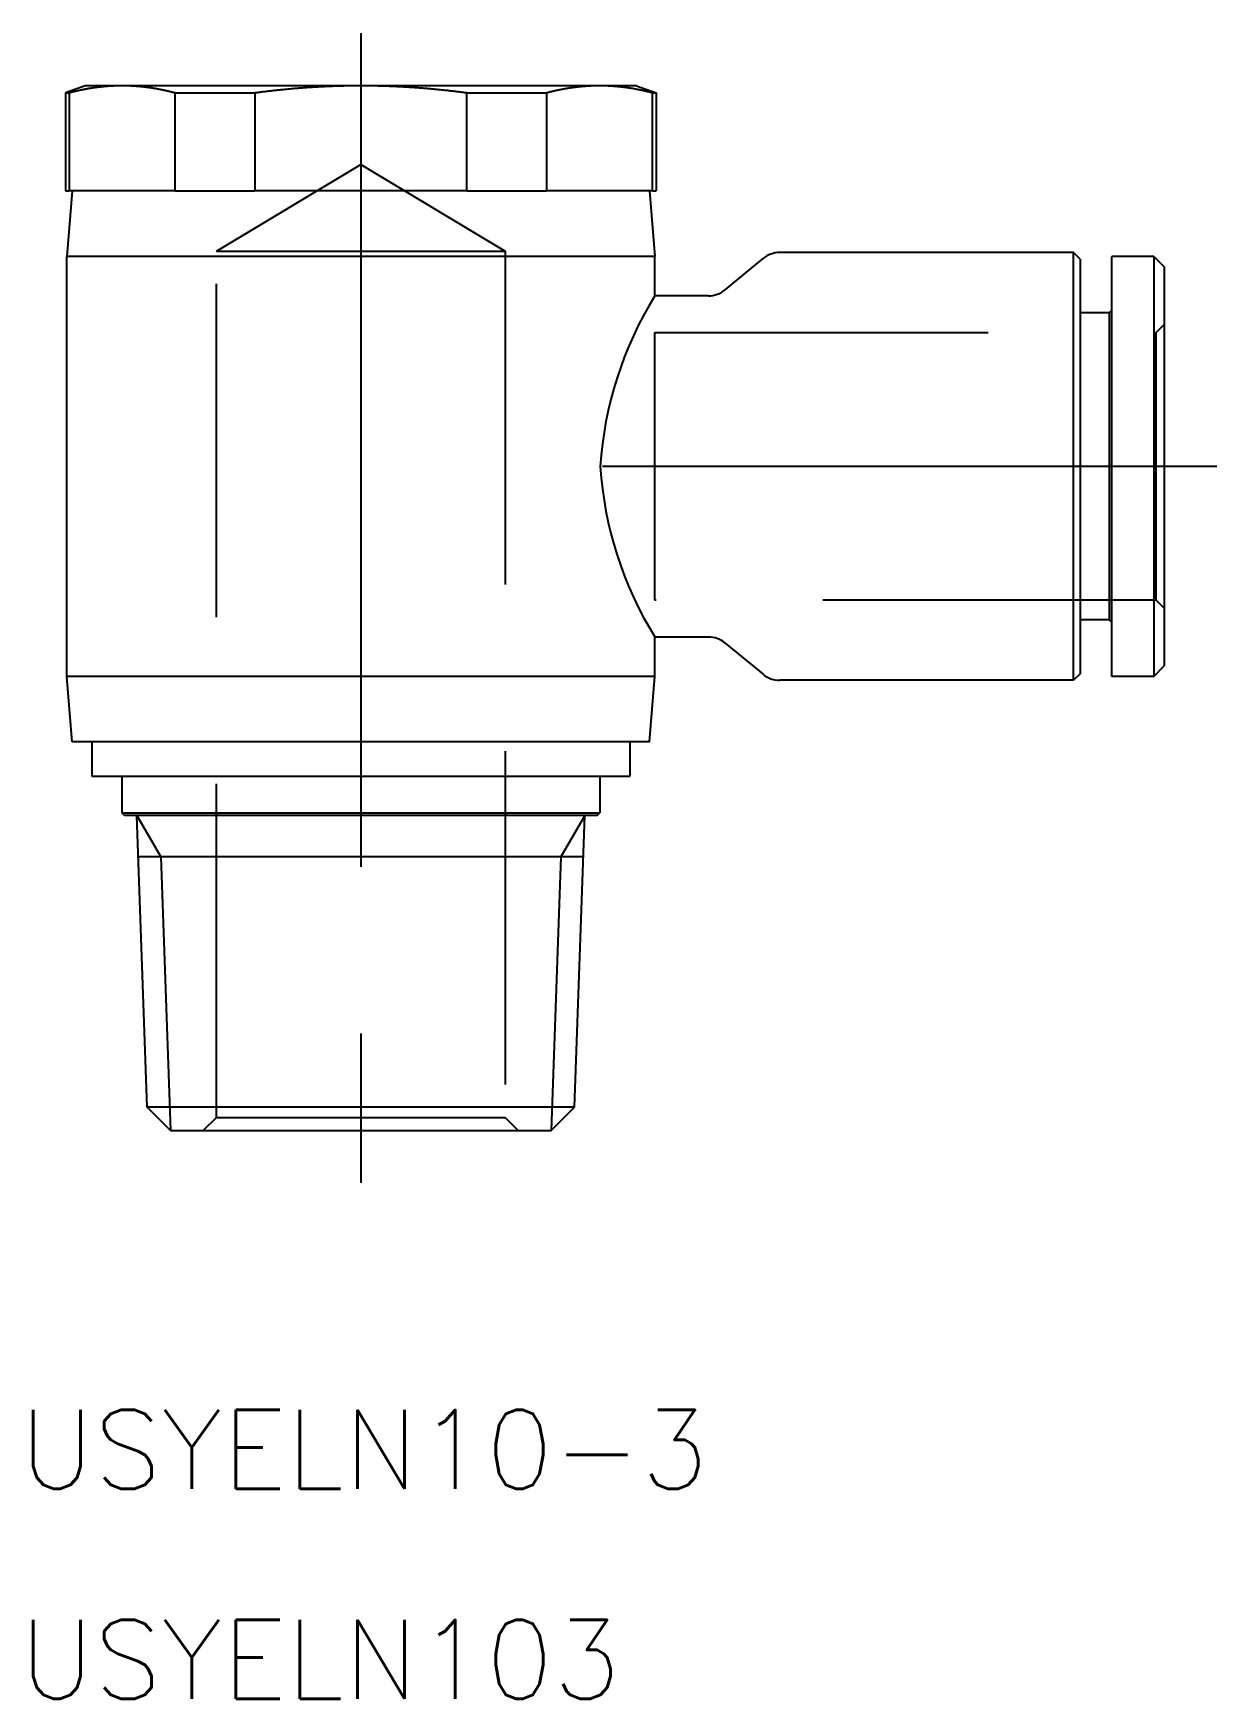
# Model space of a CAD drawing. Extents: x -43.1 to 47.1, y -46.9 to 16.5.
# Drawn here: x -43.1 to 2, y -46.9 to 16.5 of the extents above; entities that cross this region are included whole.
import ezdxf

# ---------------------------------------------------------------- set-up
doc = ezdxf.new("R2010")
doc.units = 0
doc.linetypes.add('CENTER', pattern=[50.8, 31.75, -6.35, 6.35, -6.35])
doc.linetypes.add('DASHED', pattern=[19.05, 12.7, -6.35])
doc.layers.get('0').update_dxf_attribs({"linetype": 'CONTINUOUS'})
doc.layers.add('CENTER', color=1, linetype='CENTER')
doc.styles.get("Standard").update_dxf_attribs({"font": 'txt.shx', "height": 3, "bigfont": 'bigfont.shx'})

msp = doc.modelspace()

# ---------------------------------------------------------------- linework, layer by layer
at = {"color": 7, "linetype": 'CONTINUOUS'}
for p, q in [((-41.1, 14.5), (-41.85, 14.227)), ((-41.85, 14.227), (-41.85, 10.5)), ((-41.85, 14.227), (-41.713, 14.227)), ((-41.713, 14.227), (-41.713, 10.5)), ((-39.693, 14.5), (-41.1, 14.5)), ((-30.6, 14.5), (-39.693, 14.5)), ((-37.674, 10.5), (-37.674, 14.227)), ((-37.674, 14.227), (-34.639, 14.227)), ((-34.639, 14.227), (-34.639, 10.5)), ((-21.507, 14.5), (-30.6, 14.5)), ((-26.561, 14.227), (-23.526, 14.227)), ((-26.561, 10.5), (-26.561, 14.227)), ((-23.526, 14.227), (-23.526, 10.5)), ((-20.1, 14.5), (-21.507, 14.5)), ((-20.1, 14.5), (-19.35, 14.227)), ((-19.487, 10.5), (-19.487, 14.227)), ((-19.487, 14.227), (-19.35, 14.227)), ((-19.35, 14.227), (-19.35, 10.5)), ((-41.85, 10.5), (-41.713, 10.5)), ((-41.6, 10.5), (-41.8, 8)), ((-41.333, 10.5), (-41.713, 10.5)), ((-38.054, 10.5), (-41.333, 10.5)), ((-37.674, 10.5), (-38.054, 10.5)), ((-37.674, 10.5), (-34.639, 10.5)), ((-33.879, 10.5), (-34.639, 10.5)), ((-27.321, 10.5), (-33.879, 10.5)), ((-26.561, 10.5), (-27.321, 10.5)), ((-26.561, 10.5), (-23.526, 10.5)), ((-23.146, 10.5), (-23.526, 10.5)), ((-19.867, 10.5), (-23.146, 10.5)), ((-19.487, 10.5), (-19.867, 10.5)), ((-19.6, 10.5), (-19.4, 8)), ((-19.487, 10.5), (-19.35, 10.5)), ((-41.8, -8), (-41.8, 8)), ((-19.4, 8), (-41.8, 8)), ((-19.4, 6.5), (-19.4, 8)), ((-16.723, 6.729), (-15.277, 7.921)), ((-3.45, 8.15), (-14.641, 8.15)), ((-3.45, -8.15), (-3.45, 8.15)), ((-3.2, 7.9), (-3.45, 8.15)), ((-3.2, 7.9), (-3.2, -7.9)), ((-2, -8), (-2, 8)), ((-0.4, 8), (-2, 8)), ((-0.4, 8), (-0.4, -8)), ((-0.4, 8), (0, 7.6)), ((0, 7.6), (0, -7.6)), ((-17.359, 6.5), (-19.4, 6.5)), ((-2.1, 5.85), (-3.2, 5.85)), ((-2.1, 5.85), (-2, 5.95)), ((-2.1, 5.85), (-2.1, -5.85)), ((-2.1, -5.85), (-3.2, -5.85)), ((-2.1, -5.85), (-2, -5.95)), ((-17.359, -6.5), (-19.4, -6.5)), ((-19.4, -8), (-19.4, -6.5)), ((-16.723, -6.729), (-15.277, -7.921)), ((-0.4, -8), (0, -7.6)), ((-19.4, -8), (-41.8, -8)), ((-41.6, -10.5), (-41.8, -8)), ((-19.6, -10.5), (-19.4, -8)), ((-3.45, -8.15), (-14.641, -8.15)), ((-3.2, -7.9), (-3.45, -8.15)), ((-0.4, -8), (-2, -8)), ((-19.6, -10.5), (-41.6, -10.5)), ((-40.85, -10.5), (-40.85, -11.8)), ((-20.35, -10.5), (-20.35, -11.8)), ((-40.85, -11.8), (-20.35, -11.8)), ((-39.7, -11.8), (-39.7, -13.2)), ((-21.5, -11.8), (-21.5, -13.2)), ((-39.7, -13.2), (-21.5, -13.2)), ((-39.6, -13.3), (-39.7, -13.2)), ((-21.6, -13.3), (-39.6, -13.3)), ((-38.74, -24.413), (-39.128, -13.3)), ((-22.46, -24.413), (-22.072, -13.3)), ((-21.6, -13.3), (-21.5, -13.2)), ((-22.127, -14.878), (-39.073, -14.878)), ((-22.46, -24.413), (-38.74, -24.413)), ((-37.853, -25.3), (-38.74, -24.413)), ((-23.347, -25.3), (-22.46, -24.413)), ((-37.853, -25.3), (-23.347, -25.3))]:
    msp.add_line(p, q, dxfattribs=at)
at = {"color": 3, "linetype": 'DASHED'}
for p, q in [((-36.1, 8.2), (-30.6, 11.505)), ((-30.6, 11.505), (-25.1, 8.2)), ((-36.1, -24.8), (-36.1, 8.2)), ((-36.1, 8.2), (-25.1, 8.2)), ((-25.1, 8.2), (-25.1, -24.8)), ((-19.4, 5.1), (-0.3, 5.1)), ((-19.4, -5.1), (-19.4, 5.1)), ((-0.3, 5.1), (0, 5.4)), ((-0.3, -5.1), (-0.3, 5.1)), ((-0.3, -5.1), (-19.4, -5.1)), ((0, -5.4), (-0.3, -5.1)), ((-36.6, -25.3), (-36.1, -24.8)), ((-36.1, -24.8), (-25.1, -24.8)), ((-25.1, -24.8), (-24.6, -25.3))]:
    msp.add_line(p, q, dxfattribs=at)
at = {"color": 3, "linetype": 'CONTINUOUS'}
for p, q in [((-39.128, -13.3), (-38.217, -14.878)), ((-22.072, -13.3), (-22.983, -14.878)), ((-38.217, -14.878), (-37.853, -25.3)), ((-22.983, -14.878), (-23.347, -25.3))]:
    msp.add_line(p, q, dxfattribs=at)
at = {"color": 7}
for points in [[(-39.693, 14.5, 0), (-39.715, 14.5, 0), (-39.736, 14.5, 0), (-39.757, 14.5, 0), (-39.778, 14.499, 0), (-39.799, 14.499, 0), (-39.82, 14.499, 0), (-39.841, 14.498, 0), (-39.862, 14.498, 0), (-39.884, 14.498, 0), (-39.905, 14.497, 0), (-39.926, 14.496, 0), (-39.947, 14.495, 0), (-39.968, 14.495, 0), (-39.989, 14.494, 0), (-40.01, 14.493, 0), (-40.031, 14.492, 0), (-40.052, 14.491, 0), (-40.073, 14.49, 0), (-40.094, 14.489, 0), (-40.115, 14.488, 0), (-40.136, 14.486, 0), (-40.157, 14.485, 0), (-40.178, 14.484, 0), (-40.199, 14.482, 0), (-40.22, 14.481, 0), (-40.241, 14.479, 0), (-40.262, 14.478, 0), (-40.283, 14.476, 0), (-40.304, 14.474, 0), (-40.325, 14.472, 0), (-40.346, 14.47, 0), (-40.367, 14.469, 0), (-40.388, 14.467, 0), (-40.409, 14.465, 0), (-40.43, 14.463, 0), (-40.451, 14.46, 0), (-40.472, 14.458, 0), (-40.493, 14.456, 0), (-40.514, 14.454, 0), (-40.535, 14.451, 0), (-40.556, 14.449, 0), (-40.577, 14.446, 0), (-40.598, 14.444, 0), (-40.62, 14.441, 0), (-40.641, 14.438, 0), (-40.662, 14.435, 0), (-40.683, 14.433, 0), (-40.704, 14.43, 0), (-40.725, 14.427, 0), (-40.746, 14.424, 0), (-40.767, 14.421, 0), (-40.788, 14.418, 0), (-40.809, 14.415, 0), (-40.83, 14.411, 0), (-40.852, 14.408, 0), (-40.873, 14.405, 0), (-40.894, 14.401, 0), (-40.915, 14.398, 0), (-40.936, 14.394, 0), (-40.958, 14.391, 0), (-40.979, 14.387, 0), (-41, 14.383, 0), (-41.021, 14.38, 0), (-41.042, 14.376, 0), (-41.064, 14.372, 0), (-41.085, 14.368, 0), (-41.106, 14.364, 0), (-41.128, 14.36, 0), (-41.149, 14.356, 0), (-41.17, 14.352, 0), (-41.192, 14.347, 0), (-41.213, 14.343, 0), (-41.235, 14.339, 0), (-41.256, 14.334, 0), (-41.278, 14.33, 0), (-41.299, 14.325, 0), (-41.321, 14.321, 0), (-41.342, 14.316, 0), (-41.364, 14.311, 0), (-41.386, 14.306, 0), (-41.407, 14.302, 0), (-41.429, 14.297, 0), (-41.45, 14.292, 0), (-41.472, 14.287, 0), (-41.494, 14.281, 0), (-41.516, 14.276, 0), (-41.537, 14.271, 0), (-41.559, 14.266, 0), (-41.581, 14.26, 0), (-41.603, 14.255, 0), (-41.625, 14.25, 0), (-41.647, 14.244, 0), (-41.669, 14.238, 0), (-41.691, 14.233, 0), (-41.713, 14.227, 0)], [(-37.674, 14.227, 0), (-37.696, 14.233, 0), (-37.718, 14.238, 0), (-37.74, 14.244, 0), (-37.762, 14.25, 0), (-37.784, 14.255, 0), (-37.806, 14.26, 0), (-37.827, 14.266, 0), (-37.849, 14.271, 0), (-37.871, 14.276, 0), (-37.893, 14.281, 0), (-37.914, 14.287, 0), (-37.936, 14.292, 0), (-37.958, 14.297, 0), (-37.979, 14.302, 0), (-38.001, 14.306, 0), (-38.023, 14.311, 0), (-38.044, 14.316, 0), (-38.066, 14.321, 0), (-38.087, 14.325, 0), (-38.109, 14.33, 0), (-38.13, 14.334, 0), (-38.152, 14.339, 0), (-38.173, 14.343, 0), (-38.195, 14.347, 0), (-38.216, 14.352, 0), (-38.237, 14.356, 0), (-38.259, 14.36, 0), (-38.28, 14.364, 0), (-38.301, 14.368, 0), (-38.323, 14.372, 0), (-38.344, 14.376, 0), (-38.365, 14.38, 0), (-38.387, 14.383, 0), (-38.408, 14.387, 0), (-38.429, 14.391, 0), (-38.45, 14.394, 0), (-38.471, 14.398, 0), (-38.493, 14.401, 0), (-38.514, 14.405, 0), (-38.535, 14.408, 0), (-38.556, 14.411, 0), (-38.577, 14.415, 0), (-38.598, 14.418, 0), (-38.62, 14.421, 0), (-38.641, 14.424, 0), (-38.662, 14.427, 0), (-38.683, 14.43, 0), (-38.704, 14.433, 0), (-38.725, 14.435, 0), (-38.746, 14.438, 0), (-38.767, 14.441, 0), (-38.788, 14.444, 0), (-38.809, 14.446, 0), (-38.83, 14.449, 0), (-38.851, 14.451, 0), (-38.872, 14.454, 0), (-38.893, 14.456, 0), (-38.914, 14.458, 0), (-38.935, 14.46, 0), (-38.956, 14.463, 0), (-38.977, 14.465, 0), (-38.998, 14.467, 0), (-39.019, 14.469, 0), (-39.04, 14.47, 0), (-39.061, 14.472, 0), (-39.082, 14.474, 0), (-39.103, 14.476, 0), (-39.124, 14.478, 0), (-39.145, 14.479, 0), (-39.166, 14.481, 0), (-39.187, 14.482, 0), (-39.208, 14.484, 0), (-39.229, 14.485, 0), (-39.25, 14.486, 0), (-39.271, 14.488, 0), (-39.292, 14.489, 0), (-39.313, 14.49, 0), (-39.334, 14.491, 0), (-39.355, 14.492, 0), (-39.376, 14.493, 0), (-39.398, 14.494, 0), (-39.419, 14.495, 0), (-39.44, 14.495, 0), (-39.461, 14.496, 0), (-39.482, 14.497, 0), (-39.503, 14.498, 0), (-39.524, 14.498, 0), (-39.545, 14.498, 0), (-39.566, 14.499, 0), (-39.587, 14.499, 0), (-39.608, 14.499, 0), (-39.63, 14.5, 0), (-39.651, 14.5, 0), (-39.672, 14.5, 0), (-39.693, 14.5, 0)], [(-30.6, 14.5, 0), (-30.642, 14.5, 0), (-30.685, 14.5, 0), (-30.727, 14.5, 0), (-30.77, 14.499, 0), (-30.812, 14.499, 0), (-30.854, 14.499, 0), (-30.896, 14.498, 0), (-30.939, 14.498, 0), (-30.981, 14.498, 0), (-31.023, 14.497, 0), (-31.065, 14.496, 0), (-31.107, 14.495, 0), (-31.149, 14.495, 0), (-31.192, 14.494, 0), (-31.234, 14.493, 0), (-31.276, 14.492, 0), (-31.318, 14.491, 0), (-31.36, 14.49, 0), (-31.402, 14.489, 0), (-31.444, 14.488, 0), (-31.486, 14.486, 0), (-31.528, 14.485, 0), (-31.57, 14.484, 0), (-31.612, 14.482, 0), (-31.654, 14.481, 0), (-31.696, 14.479, 0), (-31.738, 14.478, 0), (-31.78, 14.476, 0), (-31.822, 14.474, 0), (-31.864, 14.472, 0), (-31.906, 14.47, 0), (-31.948, 14.469, 0), (-31.99, 14.467, 0), (-32.032, 14.465, 0), (-32.074, 14.463, 0), (-32.116, 14.46, 0), (-32.158, 14.458, 0), (-32.2, 14.456, 0), (-32.242, 14.454, 0), (-32.284, 14.451, 0), (-32.326, 14.449, 0), (-32.368, 14.446, 0), (-32.41, 14.444, 0), (-32.452, 14.441, 0), (-32.495, 14.438, 0), (-32.537, 14.435, 0), (-32.579, 14.433, 0), (-32.621, 14.43, 0), (-32.663, 14.427, 0), (-32.705, 14.424, 0), (-32.748, 14.421, 0), (-32.79, 14.418, 0), (-32.832, 14.415, 0), (-32.874, 14.411, 0), (-32.917, 14.408, 0), (-32.959, 14.405, 0), (-33.001, 14.401, 0), (-33.044, 14.398, 0), (-33.086, 14.394, 0), (-33.128, 14.391, 0), (-33.171, 14.387, 0), (-33.213, 14.383, 0), (-33.256, 14.38, 0), (-33.298, 14.376, 0), (-33.341, 14.372, 0), (-33.384, 14.368, 0), (-33.426, 14.364, 0), (-33.469, 14.36, 0), (-33.512, 14.356, 0), (-33.554, 14.352, 0), (-33.597, 14.347, 0), (-33.64, 14.343, 0), (-33.683, 14.339, 0), (-33.726, 14.334, 0), (-33.769, 14.33, 0), (-33.812, 14.325, 0), (-33.855, 14.321, 0), (-33.898, 14.316, 0), (-33.941, 14.311, 0), (-33.984, 14.306, 0), (-34.028, 14.302, 0), (-34.071, 14.297, 0), (-34.114, 14.292, 0), (-34.158, 14.287, 0), (-34.201, 14.281, 0), (-34.245, 14.276, 0), (-34.288, 14.271, 0), (-34.332, 14.266, 0), (-34.376, 14.26, 0), (-34.419, 14.255, 0), (-34.463, 14.25, 0), (-34.507, 14.244, 0), (-34.551, 14.238, 0), (-34.595, 14.233, 0), (-34.639, 14.227, 0)], [(-26.561, 14.227, 0), (-26.605, 14.233, 0), (-26.649, 14.238, 0), (-26.693, 14.244, 0), (-26.737, 14.25, 0), (-26.781, 14.255, 0), (-26.824, 14.26, 0), (-26.868, 14.266, 0), (-26.912, 14.271, 0), (-26.955, 14.276, 0), (-26.999, 14.281, 0), (-27.042, 14.287, 0), (-27.086, 14.292, 0), (-27.129, 14.297, 0), (-27.172, 14.302, 0), (-27.215, 14.306, 0), (-27.259, 14.311, 0), (-27.302, 14.316, 0), (-27.345, 14.321, 0), (-27.388, 14.325, 0), (-27.431, 14.33, 0), (-27.474, 14.334, 0), (-27.517, 14.339, 0), (-27.56, 14.343, 0), (-27.603, 14.347, 0), (-27.645, 14.352, 0), (-27.688, 14.356, 0), (-27.731, 14.36, 0), (-27.774, 14.364, 0), (-27.816, 14.368, 0), (-27.859, 14.372, 0), (-27.902, 14.376, 0), (-27.944, 14.38, 0), (-27.987, 14.383, 0), (-28.029, 14.387, 0), (-28.072, 14.391, 0), (-28.114, 14.394, 0), (-28.156, 14.398, 0), (-28.199, 14.401, 0), (-28.241, 14.405, 0), (-28.283, 14.408, 0), (-28.326, 14.411, 0), (-28.368, 14.415, 0), (-28.41, 14.418, 0), (-28.453, 14.421, 0), (-28.495, 14.424, 0), (-28.537, 14.427, 0), (-28.579, 14.43, 0), (-28.621, 14.433, 0), (-28.663, 14.435, 0), (-28.705, 14.438, 0), (-28.748, 14.441, 0), (-28.79, 14.444, 0), (-28.832, 14.446, 0), (-28.874, 14.449, 0), (-28.916, 14.451, 0), (-28.958, 14.454, 0), (-29, 14.456, 0), (-29.042, 14.458, 0), (-29.084, 14.46, 0), (-29.126, 14.463, 0), (-29.168, 14.465, 0), (-29.21, 14.467, 0), (-29.252, 14.469, 0), (-29.294, 14.47, 0), (-29.336, 14.472, 0), (-29.378, 14.474, 0), (-29.42, 14.476, 0), (-29.462, 14.478, 0), (-29.504, 14.479, 0), (-29.546, 14.481, 0), (-29.588, 14.482, 0), (-29.63, 14.484, 0), (-29.672, 14.485, 0), (-29.714, 14.486, 0), (-29.756, 14.488, 0), (-29.798, 14.489, 0), (-29.84, 14.49, 0), (-29.882, 14.491, 0), (-29.924, 14.492, 0), (-29.966, 14.493, 0), (-30.008, 14.494, 0), (-30.051, 14.495, 0), (-30.093, 14.495, 0), (-30.135, 14.496, 0), (-30.177, 14.497, 0), (-30.219, 14.498, 0), (-30.261, 14.498, 0), (-30.304, 14.498, 0), (-30.346, 14.499, 0), (-30.388, 14.499, 0), (-30.43, 14.499, 0), (-30.473, 14.5, 0), (-30.515, 14.5, 0), (-30.558, 14.5, 0), (-30.6, 14.5, 0)], [(-21.507, 14.5, 0), (-21.528, 14.5, 0), (-21.549, 14.5, 0), (-21.57, 14.5, 0), (-21.591, 14.499, 0), (-21.613, 14.499, 0), (-21.634, 14.499, 0), (-21.655, 14.498, 0), (-21.676, 14.498, 0), (-21.697, 14.498, 0), (-21.718, 14.497, 0), (-21.739, 14.496, 0), (-21.76, 14.495, 0), (-21.781, 14.495, 0), (-21.802, 14.494, 0), (-21.824, 14.493, 0), (-21.845, 14.492, 0), (-21.866, 14.491, 0), (-21.887, 14.49, 0), (-21.908, 14.489, 0), (-21.929, 14.488, 0), (-21.95, 14.486, 0), (-21.971, 14.485, 0), (-21.992, 14.484, 0), (-22.013, 14.482, 0), (-22.034, 14.481, 0), (-22.055, 14.479, 0), (-22.076, 14.478, 0), (-22.097, 14.476, 0), (-22.118, 14.474, 0), (-22.139, 14.472, 0), (-22.16, 14.47, 0), (-22.181, 14.469, 0), (-22.202, 14.467, 0), (-22.223, 14.465, 0), (-22.244, 14.463, 0), (-22.265, 14.46, 0), (-22.286, 14.458, 0), (-22.307, 14.456, 0), (-22.328, 14.454, 0), (-22.349, 14.451, 0), (-22.37, 14.449, 0), (-22.391, 14.446, 0), (-22.412, 14.444, 0), (-22.433, 14.441, 0), (-22.454, 14.438, 0), (-22.475, 14.435, 0), (-22.496, 14.433, 0), (-22.517, 14.43, 0), (-22.538, 14.427, 0), (-22.559, 14.424, 0), (-22.581, 14.421, 0), (-22.602, 14.418, 0), (-22.623, 14.415, 0), (-22.644, 14.411, 0), (-22.665, 14.408, 0), (-22.686, 14.405, 0), (-22.707, 14.401, 0), (-22.729, 14.398, 0), (-22.75, 14.394, 0), (-22.771, 14.391, 0), (-22.792, 14.387, 0), (-22.813, 14.383, 0), (-22.835, 14.38, 0), (-22.856, 14.376, 0), (-22.877, 14.372, 0), (-22.899, 14.368, 0), (-22.92, 14.364, 0), (-22.941, 14.36, 0), (-22.963, 14.356, 0), (-22.984, 14.352, 0), (-23.005, 14.347, 0), (-23.027, 14.343, 0), (-23.048, 14.339, 0), (-23.07, 14.334, 0), (-23.091, 14.33, 0), (-23.113, 14.325, 0), (-23.134, 14.321, 0), (-23.156, 14.316, 0), (-23.177, 14.311, 0), (-23.199, 14.306, 0), (-23.221, 14.302, 0), (-23.242, 14.297, 0), (-23.264, 14.292, 0), (-23.286, 14.287, 0), (-23.307, 14.281, 0), (-23.329, 14.276, 0), (-23.351, 14.271, 0), (-23.373, 14.266, 0), (-23.395, 14.26, 0), (-23.416, 14.255, 0), (-23.438, 14.25, 0), (-23.46, 14.244, 0), (-23.482, 14.238, 0), (-23.504, 14.233, 0), (-23.526, 14.227, 0)], [(-19.487, 14.227, 0), (-19.509, 14.233, 0), (-19.531, 14.238, 0), (-19.553, 14.244, 0), (-19.575, 14.25, 0), (-19.597, 14.255, 0), (-19.619, 14.26, 0), (-19.641, 14.266, 0), (-19.663, 14.271, 0), (-19.684, 14.276, 0), (-19.706, 14.281, 0), (-19.728, 14.287, 0), (-19.75, 14.292, 0), (-19.771, 14.297, 0), (-19.793, 14.302, 0), (-19.814, 14.306, 0), (-19.836, 14.311, 0), (-19.858, 14.316, 0), (-19.879, 14.321, 0), (-19.901, 14.325, 0), (-19.922, 14.33, 0), (-19.944, 14.334, 0), (-19.965, 14.339, 0), (-19.987, 14.343, 0), (-20.008, 14.347, 0), (-20.029, 14.352, 0), (-20.051, 14.356, 0), (-20.072, 14.36, 0), (-20.094, 14.364, 0), (-20.115, 14.368, 0), (-20.136, 14.372, 0), (-20.157, 14.376, 0), (-20.179, 14.38, 0), (-20.2, 14.383, 0), (-20.221, 14.387, 0), (-20.242, 14.391, 0), (-20.264, 14.394, 0), (-20.285, 14.398, 0), (-20.306, 14.401, 0), (-20.327, 14.405, 0), (-20.349, 14.408, 0), (-20.37, 14.411, 0), (-20.391, 14.415, 0), (-20.412, 14.418, 0), (-20.433, 14.421, 0), (-20.454, 14.424, 0), (-20.475, 14.427, 0), (-20.496, 14.43, 0), (-20.517, 14.433, 0), (-20.538, 14.435, 0), (-20.559, 14.438, 0), (-20.581, 14.441, 0), (-20.602, 14.444, 0), (-20.623, 14.446, 0), (-20.644, 14.449, 0), (-20.665, 14.451, 0), (-20.686, 14.454, 0), (-20.707, 14.456, 0), (-20.728, 14.458, 0), (-20.749, 14.46, 0), (-20.77, 14.463, 0), (-20.791, 14.465, 0), (-20.812, 14.467, 0), (-20.833, 14.469, 0), (-20.854, 14.47, 0), (-20.875, 14.472, 0), (-20.896, 14.474, 0), (-20.917, 14.476, 0), (-20.938, 14.478, 0), (-20.959, 14.479, 0), (-20.98, 14.481, 0), (-21.001, 14.482, 0), (-21.022, 14.484, 0), (-21.043, 14.485, 0), (-21.064, 14.486, 0), (-21.085, 14.488, 0), (-21.106, 14.489, 0), (-21.127, 14.49, 0), (-21.148, 14.491, 0), (-21.169, 14.492, 0), (-21.19, 14.493, 0), (-21.211, 14.494, 0), (-21.232, 14.495, 0), (-21.253, 14.495, 0), (-21.274, 14.496, 0), (-21.295, 14.497, 0), (-21.316, 14.498, 0), (-21.337, 14.498, 0), (-21.359, 14.498, 0), (-21.38, 14.499, 0), (-21.401, 14.499, 0), (-21.422, 14.499, 0), (-21.443, 14.5, 0), (-21.464, 14.5, 0), (-21.485, 14.5, 0), (-21.507, 14.5, 0)]]:
    msp.add_polyline3d(points, dxfattribs=at)
at = {"color": 7, "linetype": 'CONTINUOUS'}
for centre, radius, start, end in [((-14.641, 7.15), 1, 90, 129.52263), ((-7.432, -0.911), 14.076, 148.23349, 176.29084), ((-17.359, 7.5), 1, 270, 309.52263), ((-7.432, 0.911), 14.076, 183.70916, 211.76651), ((-17.359, -7.5), 1, 50.47737, 90), ((-14.641, -7.15), 1, 230.47737, 270)]:
    msp.add_arc(centre, radius, start, end, dxfattribs=at)
at = {"layer": 'CENTER', "color": 1, "linetype": 'CENTER'}
for p, q in [((-30.6, 16.5), (-30.6, -27.3)), ((2, 0), (-21.4, 0))]:
    msp.add_line(p, q, dxfattribs=at)

# ---------------------------------------------------------------- texts
at = {"color": 7, "linetype": 'CONTINUOUS'}
for s, p in [('USYELN10-3', (-43.588, -38.949)), ('USYELN103', (-43.588, -46.949))]:
    msp.add_text(s, height=3, dxfattribs=at).set_placement(p)

doc.saveas('drawing.dxf')
